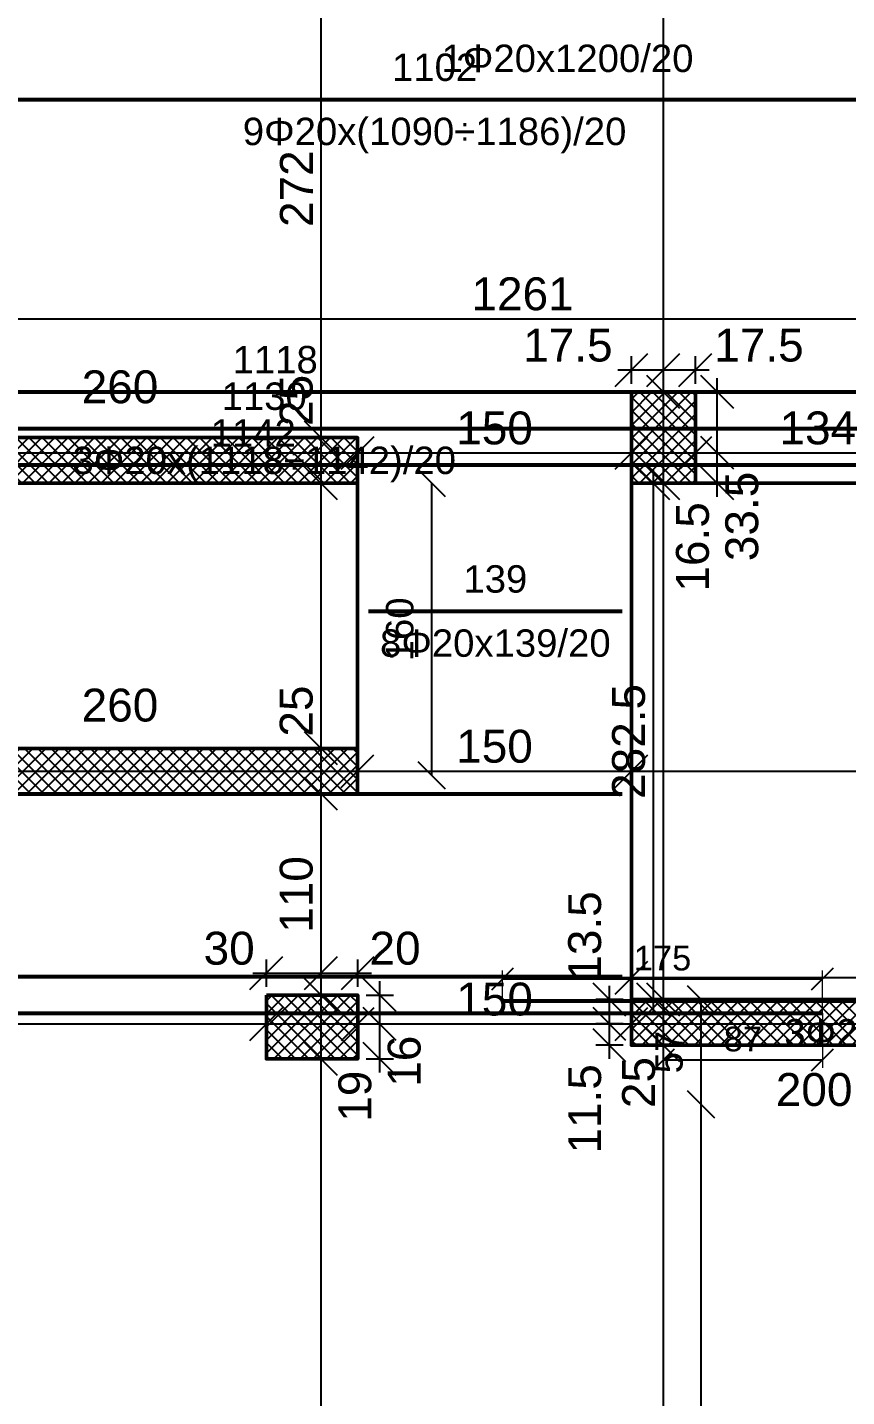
# Model space of a CAD drawing. Header units: millimetres. Extents: x -231 to 4719, y -2977 to 4533.
# Drawn here: x 667 to 1116, y -2227 to -1478 of the extents above; entities that cross this region are included whole.
import ezdxf
from ezdxf.enums import TextEntityAlignment as Align

# ---------------------------------------------------------------- set-up
doc = ezdxf.new("R2010")
doc.units = ezdxf.units.MM
for name, color, linetype, lineweight in [('COLUMN', 4, 'Continuous', 50), ('OPENING', 90, 'Continuous', 50), ('WALL', 1, 'Continuous', 50)]:
    doc.layers.add(name, color=color, linetype=linetype, lineweight=lineweight)
for name, color, linetype in [('FW_AXIS', 7, 'Continuous'), ('FW_COLUMN_HATCH', 8, 'Continuous'), ('FW_DIM', 7, 'Continuous'), ('FW_WALL_HATCH', 8, 'Continuous'), ('REB_TOP_MESH_X', 5, 'Continuous'), ('REB_TOP_MESH_X_AXDIM', 5, 'Continuous'), ('REB_TOP_MESH_X_LAP', 5, 'Continuous'), ('REB_TOP_MESH_X_RANGE', 5, 'Continuous'), ('REB_TOP_MESH_X_TEXT', 5, 'Continuous')]:
    doc.layers.add(name, color=color, linetype=linetype)
doc.styles.add('REBAR_TXT', font='arial.ttf')
doc.styles.get("Standard").update_dxf_attribs({"font": 'arial.ttf'})
doc.dimstyles.new('FW_DIM', dxfattribs={"dimtxt": 18, "dimasz": 9, "dimexe": 7.5, "dimexo": 4.5, "dimgap": 4.5, "dimtad": 1, "dimdec": 0, "dimtxsty": 'Standard', "dimtsz": 9, "dimcen": 2.5, "dimdle": 7.5, "dimclrd": 256, "dimclre": 256, "dimclrt": 7, "dimazin": 3, "dimtfac": 1, "dimtmove": 2, "dimatfit": 3})
doc.dimstyles.new('REBAR LAP', dxfattribs={"dimtxt": 13.5, "dimasz": 2.5, "dimexe": 4.5, "dimexo": 0, "dimgap": 4.5, "dimtad": 1, "dimdec": 0, "dimtxsty": 'Standard', "dimtsz": 6, "dimcen": 2.5, "dimclrd": 6, "dimclre": 6, "dimclrt": 7, "dimazin": 3, "dimtfac": 1, "dimtmove": 2, "dimatfit": 3, "dimlwd": 25, "dimlwe": 18})
doc.dimstyles.new('REBAR M-200', dxfattribs={"dimtxt": 15, "dimasz": 15, "dimexe": 25, "dimexo": 12.5, "dimgap": 10, "dimtad": 1, "dimdec": 0, "dimtxsty": 'Standard', "dimblk": 'NONE', "dimcen": 50, "dimse1": 1, "dimse2": 1, "dimclrd": 6, "dimclre": 6, "dimclrt": 7, "dimazin": 3, "dimtfac": 1, "dimtmove": 2, "dimatfit": 3, "dimldrblk": 'NONE', "dimlwd": 53})
doc.dimstyles.new('REBAR RANGE', dxfattribs={"dimtxt": 15, "dimasz": 2.5, "dimexe": 0, "dimexo": 0, "dimgap": 10, "dimtad": 1, "dimdec": 0, "dimtxsty": 'Standard', "dimtsz": 7.5, "dimcen": 2.5, "dimse1": 1, "dimse2": 1, "dimclrd": 6, "dimclre": 6, "dimclrt": 7, "dimazin": 3, "dimtfac": 1, "dimtmove": 2, "dimatfit": 3, "dimlwd": 25})

# ---------------------------------------------------------------- blocks, each defined once
blk = doc.blocks.new('*D555')
at = {"color": 6, "lineweight": 53}
blk.add_line((339, -1517.62), (1441.5, -1517.62), dxfattribs=at)
at = {"layer": 'Defpoints'}
for p in [(339, -1517.62), (339, -1517.62), (1441.5, -1517.62)]:
    blk.add_point(p, dxfattribs=at)
at = {"layer": 'REB_TOP_MESH_X', "color": 7, "insert": (890.25, -1500.12), "char_height": 15, "attachment_point": 5}
blk.add_mtext('1102', dxfattribs=at)
blk = doc.blocks.new('_NONE')
blk = doc.blocks.new('*D563')
at = {"color": 6, "lineweight": 53}
blk.add_line((5, -2017.62), (1102.5, -2017.62), dxfattribs=at)
at = {"layer": 'Defpoints'}
for p in [(5, -2017.62), (5, -2017.62), (1102.5, -2017.62)]:
    blk.add_point(p, dxfattribs=at)
at = {"layer": 'REB_TOP_MESH_X', "color": 7, "insert": (553.75, -2000.12), "char_height": 15, "attachment_point": 5}
blk.add_mtext('1098', dxfattribs=at)
blk = doc.blocks.new('*D564')
at = {"color": 6, "lineweight": 53}
blk.add_line((927.5, -2010.87), (1362, -2010.87), dxfattribs=at)
at = {"layer": 'Defpoints'}
for p in [(927.5, -2010.87), (927.5, -2010.87), (1362, -2010.87)]:
    blk.add_point(p, dxfattribs=at)
at = {"layer": 'REB_TOP_MESH_X', "color": 7, "insert": (1144.75, -1993.37), "char_height": 15, "attachment_point": 5}
blk.add_mtext('434', dxfattribs=at)
blk = doc.blocks.new('_OBLIQUE')
at = {"color": 0, "linetype": 'BYBLOCK'}
blk.add_line((-0.5, -0.5), (0.5, 0.5), dxfattribs=at)
blk = doc.blocks.new('*D565')
at = {"color": 6, "lineweight": 18}
for p, q in [((927.5, -2010.87), (927.5, -1994.37)), ((1102.5, -2017.62), (1102.5, -1994.37))]:
    blk.add_line(p, q, dxfattribs=at)
at = {"color": 6, "lineweight": 25}
blk.add_line((927.5, -1998.87), (1102.5, -1998.87), dxfattribs=at)
at = {"layer": 'Defpoints'}
for p in [(927.5, -1998.87), (927.5, -2010.87), (1102.5, -2017.62)]:
    blk.add_point(p, dxfattribs=at)
at = {"layer": 'REB_TOP_MESH_X_LAP', "color": 6, "xscale": 12, "yscale": 12}
for p in [(927.5, -1998.87), (1102.5, -1998.87)]:
    blk.add_blockref('_OBLIQUE', p, dxfattribs=at)
at = {"layer": 'REB_TOP_MESH_X_LAP', "color": 7, "insert": (1015, -1987.62), "char_height": 13.5, "attachment_point": 5}
blk.add_mtext('175', dxfattribs=at)
blk = doc.blocks.new('*D566')
at = {"color": 6, "lineweight": 18}
for p, q in [((1015.5, -2017.62), (1015.5, -2047.62)), ((1102.5, -2017.62), (1102.5, -2047.62))]:
    blk.add_line(p, q, dxfattribs=at)
at = {"color": 6, "lineweight": 25}
blk.add_line((1015.5, -2043.12), (1102.5, -2043.12), dxfattribs=at)
at = {"layer": 'Defpoints'}
for p in [(1015.5, -2017.62), (1102.5, -2017.62), (1015.5, -2043.12)]:
    blk.add_point(p, dxfattribs=at)
at = {"layer": 'REB_TOP_MESH_X_AXDIM', "color": 6, "xscale": 12, "yscale": 12}
for p in [(1015.5, -2043.12), (1102.5, -2043.12)]:
    blk.add_blockref('_OBLIQUE', p, dxfattribs=at)
at = {"layer": 'REB_TOP_MESH_X_AXDIM', "color": 7, "insert": (1059, -2031.87), "char_height": 13.5, "attachment_point": 5}
blk.add_mtext('87', dxfattribs=at)
blk = doc.blocks.new('*D572')
at = {"color": 6, "lineweight": 25}
blk.add_line((1036.12, -2567.62), (1036.12, -2067.62), dxfattribs=at)
at = {"layer": 'Defpoints'}
for p in [(1036.12, -2067.62), (1036.12, -2567.62), (1036.12, -2567.62)]:
    blk.add_point(p, dxfattribs=at)
at = {"layer": 'REB_TOP_MESH_X_RANGE', "color": 6, "xscale": 15, "yscale": 15, "rotation": 90}
for p in [(1036.12, -2067.62), (1036.12, -2567.62)]:
    blk.add_blockref('_OBLIQUE', p, dxfattribs=at)
at = {"layer": 'REB_TOP_MESH_X_RANGE', "color": 7, "insert": (1018.62, -2317.62), "char_height": 15, "attachment_point": 5, "rotation": 90}
blk.add_mtext('500', dxfattribs=at)
blk = doc.blocks.new('*D576')
at = {"color": 6, "lineweight": 53}
blk.add_line((5, -1897.62), (993, -1897.62), dxfattribs=at)
at = {"layer": 'Defpoints'}
for p in [(5, -1897.62), (5, -1897.62), (993, -1897.62)]:
    blk.add_point(p, dxfattribs=at)
at = {"layer": 'REB_TOP_MESH_X', "color": 7, "insert": (499, -1880.12), "char_height": 15, "attachment_point": 5}
blk.add_mtext('988', dxfattribs=at)
blk = doc.blocks.new('*D577')
at = {"color": 6, "lineweight": 53}
blk.add_line((5, -1997.62), (993, -1997.62), dxfattribs=at)
at = {"layer": 'Defpoints'}
for p in [(5, -1997.62), (5, -1997.62), (993, -1997.62)]:
    blk.add_point(p, dxfattribs=at)
at = {"layer": 'REB_TOP_MESH_X', "color": 7, "insert": (499, -1980.12), "char_height": 15, "attachment_point": 5}
blk.add_mtext('988', dxfattribs=at)
blk = doc.blocks.new('*D581')
at = {"color": 6, "lineweight": 25}
blk.add_line((888.75, -1887.62), (888.75, -1727.62), dxfattribs=at)
at = {"layer": 'Defpoints'}
for p in [(888.75, -1727.62), (888.75, -1887.62), (888.75, -1887.62)]:
    blk.add_point(p, dxfattribs=at)
at = {"layer": 'REB_TOP_MESH_X_RANGE', "color": 6, "xscale": 15, "yscale": 15, "rotation": 90}
for p in [(888.75, -1727.62), (888.75, -1887.62)]:
    blk.add_blockref('_OBLIQUE', p, dxfattribs=at)
at = {"layer": 'REB_TOP_MESH_X_RANGE', "color": 7, "insert": (871.25, -1807.62), "char_height": 15, "attachment_point": 5, "rotation": 90}
blk.add_mtext('160', dxfattribs=at)
blk = doc.blocks.new('*D582')
at = {"color": 6, "lineweight": 53}
blk.add_line((854, -1797.62), (993, -1797.62), dxfattribs=at)
at = {"layer": 'Defpoints'}
for p in [(854, -1797.62), (854, -1797.62), (993, -1797.62)]:
    blk.add_point(p, dxfattribs=at)
at = {"layer": 'REB_TOP_MESH_X', "color": 7, "insert": (923.5, -1780.12), "char_height": 15, "attachment_point": 5}
blk.add_mtext('139', dxfattribs=at)
blk = doc.blocks.new('*D589')
at = {"color": 6, "lineweight": 25}
blk.add_line((1036.12, -2067.62), (1036.12, -2010.2), dxfattribs=at)
at = {"layer": 'Defpoints'}
for p in [(1036.12, -2010.2), (1036.12, -2067.62), (1036.12, -2067.62)]:
    blk.add_point(p, dxfattribs=at)
at = {"layer": 'REB_TOP_MESH_X_RANGE', "color": 6, "xscale": 15, "yscale": 15, "rotation": 90}
for p in [(1036.12, -2010.2), (1036.12, -2067.62)]:
    blk.add_blockref('_OBLIQUE', p, dxfattribs=at)
at = {"layer": 'REB_TOP_MESH_X_RANGE', "color": 7, "insert": (1018.62, -2038.91), "char_height": 15, "attachment_point": 5, "rotation": 90}
blk.add_mtext('57', dxfattribs=at)
blk = doc.blocks.new('*D591')
at = {"color": 6, "lineweight": 53}
blk.add_line((232, -1697.62), (1362, -1697.62), dxfattribs=at)
at = {"layer": 'Defpoints'}
for p in [(232, -1697.62), (232, -1697.62), (1362, -1697.62)]:
    blk.add_point(p, dxfattribs=at)
at = {"layer": 'REB_TOP_MESH_X', "color": 7, "insert": (797, -1680.12), "char_height": 15, "attachment_point": 5}
blk.add_mtext('1130', dxfattribs=at)
blk = doc.blocks.new('*D592')
at = {"color": 6, "lineweight": 53}
blk.add_line((220, -1717.62), (1362, -1717.62), dxfattribs=at)
at = {"layer": 'Defpoints'}
for p in [(220, -1717.62), (220, -1717.62), (1362, -1717.62)]:
    blk.add_point(p, dxfattribs=at)
at = {"layer": 'REB_TOP_MESH_X', "color": 7, "insert": (791, -1700.12), "char_height": 15, "attachment_point": 5}
blk.add_mtext('1142', dxfattribs=at)
blk = doc.blocks.new('*D593')
at = {"color": 6, "lineweight": 53}
blk.add_line((244, -1677.62), (1362, -1677.62), dxfattribs=at)
at = {"layer": 'Defpoints'}
for p in [(244, -1677.62), (244, -1677.62), (1362, -1677.62)]:
    blk.add_point(p, dxfattribs=at)
at = {"layer": 'REB_TOP_MESH_X', "color": 7, "insert": (803, -1660.12), "char_height": 15, "attachment_point": 5}
blk.add_mtext('1118', dxfattribs=at)
blk = doc.blocks.new('*D613')
for p, q in [((985.99, -2042.71), (985.99, -2016.04)), ((993.49, -2023.54), (978.49, -2023.54)), ((993.49, -2035.21), (978.49, -2035.21))]:
    blk.add_line(p, q)
at = {"layer": 'Defpoints'}
for p in [(997.99, -2023.54), (985.99, -2035.21), (997.99, -2035.21)]:
    blk.add_point(p, dxfattribs=at)
at = {"layer": 'FW_DIM', "xscale": 18, "yscale": 18, "rotation": 90}
for p in [(985.99, -2023.54), (985.99, -2035.21)]:
    blk.add_blockref('_OBLIQUE', p, dxfattribs=at)
at = {"layer": 'FW_DIM', "color": 7, "insert": (972.49, -2070.01), "char_height": 18, "attachment_point": 5, "rotation": 90}
blk.add_mtext('11.5', dxfattribs=at)
blk = doc.blocks.new('*D614')
for p, q in [((985.99, -2031.04), (985.99, -2002.7)), ((993.49, -2010.2), (978.49, -2010.2)), ((993.49, -2023.54), (978.49, -2023.54))]:
    blk.add_line(p, q)
at = {"layer": 'Defpoints'}
for p in [(997.99, -2010.2), (985.99, -2023.54), (997.99, -2023.54)]:
    blk.add_point(p, dxfattribs=at)
at = {"layer": 'FW_DIM', "xscale": 18, "yscale": 18, "rotation": 90}
for p in [(985.99, -2010.2), (985.99, -2023.54)]:
    blk.add_blockref('_OBLIQUE', p, dxfattribs=at)
at = {"layer": 'FW_DIM', "color": 7, "insert": (972.49, -1975.4), "char_height": 18, "attachment_point": 5, "rotation": 90}
blk.add_mtext('13.5', dxfattribs=at)
blk = doc.blocks.new('*D623')
for p, q in [((998.01, -1673.17), (998.01, -1658.17)), ((1015.5, -1673.17), (1015.5, -1658.17)), ((990.51, -1665.67), (1023, -1665.67))]:
    blk.add_line(p, q)
at = {"layer": 'Defpoints'}
for p in [(998.01, -1665.67), (998.01, -1677.67), (1015.5, -1677.67)]:
    blk.add_point(p, dxfattribs=at)
at = {"layer": 'FW_DIM', "xscale": 18, "yscale": 18}
for p in [(998.01, -1665.67), (1015.5, -1665.67)]:
    blk.add_blockref('_OBLIQUE', p, dxfattribs=at)
at = {"layer": 'FW_DIM', "color": 7, "insert": (963.21, -1652.17), "char_height": 18, "attachment_point": 5}
blk.add_mtext('17.5', dxfattribs=at)
blk = doc.blocks.new('*D624')
for p, q in [((1015.5, -1673.17), (1015.5, -1658.17)), ((1032.99, -1673.17), (1032.99, -1658.17)), ((1008, -1665.67), (1040.49, -1665.67))]:
    blk.add_line(p, q)
at = {"layer": 'Defpoints'}
for p in [(1015.5, -1665.67), (1015.5, -1677.67), (1032.99, -1677.67)]:
    blk.add_point(p, dxfattribs=at)
at = {"layer": 'FW_DIM', "xscale": 18, "yscale": 18}
for p in [(1015.5, -1665.67), (1032.99, -1665.67)]:
    blk.add_blockref('_OBLIQUE', p, dxfattribs=at)
at = {"layer": 'FW_DIM', "color": 7, "insert": (1067.79, -1652.17), "char_height": 18, "attachment_point": 5}
blk.add_mtext('17.5', dxfattribs=at)
blk = doc.blocks.new('*D625')
for p, q in [((1044.99, -1735.17), (1044.99, -1703.51)), ((1037.49, -1711.01), (1052.49, -1711.01)), ((1037.49, -1727.67), (1052.49, -1727.67))]:
    blk.add_line(p, q)
at = {"layer": 'Defpoints'}
for p in [(1032.99, -1711.01), (1032.99, -1727.67), (1044.99, -1727.67)]:
    blk.add_point(p, dxfattribs=at)
at = {"layer": 'FW_DIM', "xscale": 18, "yscale": 18, "rotation": 90}
for p in [(1044.99, -1711.01), (1044.99, -1727.67)]:
    blk.add_blockref('_OBLIQUE', p, dxfattribs=at)
at = {"layer": 'FW_DIM', "color": 7, "insert": (1031.49, -1762.47), "char_height": 18, "attachment_point": 5, "rotation": 90}
blk.add_mtext('16.5', dxfattribs=at)
blk = doc.blocks.new('*D626')
for p, q in [((1044.99, -1718.51), (1044.99, -1670.17)), ((1037.49, -1677.67), (1052.49, -1677.67)), ((1037.49, -1711.01), (1052.49, -1711.01))]:
    blk.add_line(p, q)
at = {"layer": 'Defpoints'}
for p in [(1032.99, -1677.67), (1032.99, -1711.01), (1044.99, -1711.01)]:
    blk.add_point(p, dxfattribs=at)
at = {"layer": 'FW_DIM', "xscale": 18, "yscale": 18, "rotation": 90}
for p in [(1044.99, -1677.67), (1044.99, -1711.01)]:
    blk.add_blockref('_OBLIQUE', p, dxfattribs=at)
at = {"layer": 'FW_DIM', "color": 7, "insert": (1058.49, -1745.81), "char_height": 18, "attachment_point": 5, "rotation": 90}
blk.add_mtext('33.5', dxfattribs=at)
blk = doc.blocks.new('*D627')
for p, q in [((798.2, -2003.21), (798.2, -1988.21)), ((828.11, -2003.21), (828.11, -1988.21)), ((790.7, -1995.71), (835.61, -1995.71))]:
    blk.add_line(p, q)
at = {"layer": 'Defpoints'}
for p in [(798.2, -1995.71), (798.2, -2007.71), (828.11, -2007.71)]:
    blk.add_point(p, dxfattribs=at)
at = {"layer": 'FW_DIM', "xscale": 18, "yscale": 18}
for p in [(798.2, -1995.71), (828.11, -1995.71)]:
    blk.add_blockref('_OBLIQUE', p, dxfattribs=at)
at = {"layer": 'FW_DIM', "color": 7, "insert": (777.8, -1982.21), "char_height": 18, "attachment_point": 5}
blk.add_mtext('30', dxfattribs=at)
blk = doc.blocks.new('*D628')
for p, q in [((828.11, -2003.21), (828.11, -1988.21)), ((848.21, -2003.21), (848.21, -1988.21)), ((820.61, -1995.71), (855.71, -1995.71))]:
    blk.add_line(p, q)
at = {"layer": 'Defpoints'}
for p in [(828.11, -1995.71), (828.11, -2007.71), (848.21, -2007.71)]:
    blk.add_point(p, dxfattribs=at)
at = {"layer": 'FW_DIM', "xscale": 18, "yscale": 18}
for p in [(828.11, -1995.71), (848.21, -1995.71)]:
    blk.add_blockref('_OBLIQUE', p, dxfattribs=at)
at = {"layer": 'FW_DIM', "color": 7, "insert": (868.61, -1982.21), "char_height": 18, "attachment_point": 5}
blk.add_mtext('20', dxfattribs=at)
blk = doc.blocks.new('*D629')
for p, q in [((860.21, -2050.19), (860.21, -2016.04)), ((852.71, -2023.54), (867.71, -2023.54)), ((852.71, -2042.69), (867.71, -2042.69))]:
    blk.add_line(p, q)
at = {"layer": 'Defpoints'}
for p in [(848.21, -2023.54), (848.21, -2042.69), (860.21, -2042.69)]:
    blk.add_point(p, dxfattribs=at)
at = {"layer": 'FW_DIM', "xscale": 18, "yscale": 18, "rotation": 90}
for p in [(860.21, -2023.54), (860.21, -2042.69)]:
    blk.add_blockref('_OBLIQUE', p, dxfattribs=at)
at = {"layer": 'FW_DIM', "color": 7, "insert": (846.71, -2063.09), "char_height": 18, "attachment_point": 5, "rotation": 90}
blk.add_mtext('19', dxfattribs=at)
blk = doc.blocks.new('*D630')
for p, q in [((860.21, -2031.04), (860.21, -2000.21)), ((852.71, -2007.71), (867.71, -2007.71)), ((852.71, -2023.54), (867.71, -2023.54))]:
    blk.add_line(p, q)
at = {"layer": 'Defpoints'}
for p in [(848.21, -2007.71), (848.21, -2023.54), (860.21, -2023.54)]:
    blk.add_point(p, dxfattribs=at)
at = {"layer": 'FW_DIM', "xscale": 18, "yscale": 18, "rotation": 90}
for p in [(860.21, -2007.71), (860.21, -2023.54)]:
    blk.add_blockref('_OBLIQUE', p, dxfattribs=at)
at = {"layer": 'FW_DIM', "color": 7, "insert": (873.71, -2043.94), "char_height": 18, "attachment_point": 5, "rotation": 90}
blk.add_mtext('16', dxfattribs=at)
blk = doc.blocks.new('*D631')
for p, q in [((998.01, -2005.7), (998.01, -1990.7)), ((1342, -2005.7), (1342, -1990.7)), ((990.51, -1998.2), (1349.5, -1998.2))]:
    blk.add_line(p, q)
at = {"layer": 'Defpoints'}
for p in [(998.01, -1998.2), (998.01, -2010.2), (1342, -2010.2)]:
    blk.add_point(p, dxfattribs=at)
at = {"layer": 'FW_DIM', "xscale": 18, "yscale": 18}
for p in [(998.01, -1998.2), (1342, -1998.2)]:
    blk.add_blockref('_OBLIQUE', p, dxfattribs=at)
at = {"layer": 'FW_DIM', "color": 7, "insert": (1170.01, -1984.7), "char_height": 18, "attachment_point": 5}
blk.add_mtext('344', dxfattribs=at)
blk = doc.blocks.new('*D632')
for p, q in [((1010.01, -2017.7), (1010.01, -1720.17)), ((1002.51, -1727.67), (1017.51, -1727.67)), ((1002.51, -2010.2), (1017.51, -2010.2))]:
    blk.add_line(p, q)
at = {"layer": 'Defpoints'}
for p in [(998.01, -1727.67), (998.01, -2010.2), (1010.01, -2010.2)]:
    blk.add_point(p, dxfattribs=at)
at = {"layer": 'FW_DIM', "xscale": 18, "yscale": 18, "rotation": 90}
for p in [(1010.01, -1727.67), (1010.01, -2010.2)]:
    blk.add_blockref('_OBLIQUE', p, dxfattribs=at)
at = {"layer": 'FW_DIM', "color": 7, "insert": (996.51, -1868.93), "char_height": 18, "attachment_point": 5, "rotation": 90}
blk.add_mtext('282.5', dxfattribs=at)
blk = doc.blocks.new('*D640')
for p, q in [((347, -2019.04), (347, -2016.04)), ((798.2, -2019.04), (798.2, -2016.04)), ((339.5, -2023.54), (805.7, -2023.54))]:
    blk.add_line(p, q)
at = {"layer": 'Defpoints'}
for p in [(347, -2023.54), (347, -2023.54), (798.2, -2023.54)]:
    blk.add_point(p, dxfattribs=at)
at = {"layer": 'FW_DIM', "xscale": 18, "yscale": 18}
for p in [(347, -2023.54), (798.2, -2023.54)]:
    blk.add_blockref('_OBLIQUE', p, dxfattribs=at)
at = {"layer": 'FW_DIM', "color": 7, "insert": (572.6, -2010.04), "char_height": 18, "attachment_point": 5}
blk.add_mtext('451', dxfattribs=at)
blk = doc.blocks.new('*D641')
for p, q in [((798.2, -2019.04), (798.2, -2016.04)), ((848.21, -2019.04), (848.21, -2016.04)), ((790.7, -2023.54), (855.71, -2023.54))]:
    blk.add_line(p, q)
at = {"layer": 'Defpoints'}
for p in [(798.2, -2023.54), (798.2, -2023.54), (848.21, -2023.54)]:
    blk.add_point(p, dxfattribs=at)
at = {"layer": 'FW_DIM', "xscale": 18, "yscale": 18}
for p in [(798.2, -2023.54), (848.21, -2023.54)]:
    blk.add_blockref('_OBLIQUE', p, dxfattribs=at)
blk = doc.blocks.new('*D642')
for p, q in [((848.21, -2019.04), (848.21, -2016.04)), ((997.99, -2019.04), (997.99, -2016.04)), ((840.71, -2023.54), (1005.49, -2023.54))]:
    blk.add_line(p, q)
at = {"layer": 'Defpoints'}
for p in [(848.21, -2023.54), (848.21, -2023.54), (997.99, -2023.54)]:
    blk.add_point(p, dxfattribs=at)
at = {"layer": 'FW_DIM', "xscale": 18, "yscale": 18}
for p in [(848.21, -2023.54), (997.99, -2023.54)]:
    blk.add_blockref('_OBLIQUE', p, dxfattribs=at)
at = {"layer": 'FW_DIM', "color": 7, "insert": (923.1, -2010.04), "char_height": 18, "attachment_point": 5}
blk.add_mtext('150', dxfattribs=at)
blk = doc.blocks.new('*D643')
for p, q in [((997.99, -2019.04), (997.99, -2016.04)), ((1197.99, -2019.04), (1197.99, -2016.04)), ((990.49, -2023.54), (1205.49, -2023.54))]:
    blk.add_line(p, q)
at = {"layer": 'Defpoints'}
for p in [(997.99, -2023.54), (997.99, -2023.54), (1197.99, -2023.54)]:
    blk.add_point(p, dxfattribs=at)
at = {"layer": 'FW_DIM', "xscale": 18, "yscale": 18}
for p in [(997.99, -2023.54), (1197.99, -2023.54)]:
    blk.add_blockref('_OBLIQUE', p, dxfattribs=at)
at = {"layer": 'FW_DIM', "color": 7, "insert": (1097.99, -2059.54), "char_height": 18, "attachment_point": 5}
blk.add_mtext('200', dxfattribs=at)
blk = doc.blocks.new('*D647')
for p, q in [((588.01, -1880.68), (588.01, -1877.68)), ((848.07, -1880.68), (848.07, -1877.68)), ((580.51, -1885.18), (855.57, -1885.18))]:
    blk.add_line(p, q)
at = {"layer": 'Defpoints'}
for p in [(588.01, -1885.18), (588.01, -1885.18), (848.07, -1885.18)]:
    blk.add_point(p, dxfattribs=at)
at = {"layer": 'FW_DIM', "xscale": 18, "yscale": 18}
for p in [(588.01, -1885.18), (848.07, -1885.18)]:
    blk.add_blockref('_OBLIQUE', p, dxfattribs=at)
at = {"layer": 'FW_DIM', "color": 7, "insert": (718.04, -1849.18), "char_height": 18, "attachment_point": 5}
blk.add_mtext('260', dxfattribs=at)
blk = doc.blocks.new('*D648')
for p, q in [((848.07, -1880.68), (848.07, -1877.68)), ((998.01, -1880.68), (998.01, -1877.68)), ((840.57, -1885.18), (1005.51, -1885.18))]:
    blk.add_line(p, q)
at = {"layer": 'Defpoints'}
for p in [(848.07, -1885.18), (848.07, -1885.18), (998.01, -1885.18)]:
    blk.add_point(p, dxfattribs=at)
at = {"layer": 'FW_DIM', "xscale": 18, "yscale": 18}
for p in [(848.07, -1885.18), (998.01, -1885.18)]:
    blk.add_blockref('_OBLIQUE', p, dxfattribs=at)
at = {"layer": 'FW_DIM', "color": 7, "insert": (923.04, -1871.68), "char_height": 18, "attachment_point": 5}
blk.add_mtext('150', dxfattribs=at)
blk = doc.blocks.new('*D651')
for p, q in [((588.01, -1706.51), (588.01, -1703.51)), ((848.1, -1706.51), (848.1, -1703.51)), ((580.51, -1711.01), (855.6, -1711.01))]:
    blk.add_line(p, q)
at = {"layer": 'Defpoints'}
for p in [(588.01, -1711.01), (588.01, -1711.01), (848.1, -1711.01)]:
    blk.add_point(p, dxfattribs=at)
at = {"layer": 'FW_DIM', "xscale": 18, "yscale": 18}
for p in [(588.01, -1711.01), (848.1, -1711.01)]:
    blk.add_blockref('_OBLIQUE', p, dxfattribs=at)
at = {"layer": 'FW_DIM', "color": 7, "insert": (718.06, -1675.01), "char_height": 18, "attachment_point": 5}
blk.add_mtext('260', dxfattribs=at)
blk = doc.blocks.new('*D652')
for p, q in [((848.1, -1706.51), (848.1, -1703.51)), ((998.01, -1706.51), (998.01, -1703.51)), ((840.6, -1711.01), (1005.51, -1711.01))]:
    blk.add_line(p, q)
at = {"layer": 'Defpoints'}
for p in [(848.1, -1711.01), (848.1, -1711.01), (998.01, -1711.01)]:
    blk.add_point(p, dxfattribs=at)
at = {"layer": 'FW_DIM', "xscale": 18, "yscale": 18}
for p in [(848.1, -1711.01), (998.01, -1711.01)]:
    blk.add_blockref('_OBLIQUE', p, dxfattribs=at)
at = {"layer": 'FW_DIM', "color": 7, "insert": (923.06, -1697.51), "char_height": 18, "attachment_point": 5}
blk.add_mtext('150', dxfattribs=at)
blk = doc.blocks.new('*D653')
for p, q in [((998.01, -1706.51), (998.01, -1703.51)), ((1032.99, -1706.51), (1032.99, -1703.51)), ((990.51, -1711.01), (1040.49, -1711.01))]:
    blk.add_line(p, q)
at = {"layer": 'Defpoints'}
for p in [(998.01, -1711.01), (998.01, -1711.01), (1032.99, -1711.01)]:
    blk.add_point(p, dxfattribs=at)
at = {"layer": 'FW_DIM', "xscale": 18, "yscale": 18}
for p in [(998.01, -1711.01), (1032.99, -1711.01)]:
    blk.add_blockref('_OBLIQUE', p, dxfattribs=at)
blk = doc.blocks.new('*D654')
for p, q in [((1032.99, -1706.51), (1032.99, -1703.51)), ((1167, -1706.51), (1167, -1703.51)), ((1025.49, -1711.01), (1174.5, -1711.01))]:
    blk.add_line(p, q)
at = {"layer": 'Defpoints'}
for p in [(1032.99, -1711.01), (1032.99, -1711.01), (1167, -1711.01)]:
    blk.add_point(p, dxfattribs=at)
at = {"layer": 'FW_DIM', "xscale": 18, "yscale": 18}
for p in [(1032.99, -1711.01), (1167, -1711.01)]:
    blk.add_blockref('_OBLIQUE', p, dxfattribs=at)
at = {"layer": 'FW_DIM', "color": 7, "insert": (1100, -1697.51), "char_height": 18, "attachment_point": 5}
blk.add_mtext('134', dxfattribs=at)
blk = doc.blocks.new('*D657')
for p, q in [((307.81, -1633.11), (307.81, -1630.11)), ((1568.99, -1633.11), (1568.99, -1630.11)), ((300.31, -1637.61), (1576.49, -1637.61))]:
    blk.add_line(p, q)
at = {"layer": 'Defpoints'}
for p in [(307.81, -1637.61), (307.81, -1637.61), (1568.99, -1637.61)]:
    blk.add_point(p, dxfattribs=at)
at = {"layer": 'FW_DIM', "xscale": 18, "yscale": 18}
for p in [(307.81, -1637.61), (1568.99, -1637.61)]:
    blk.add_blockref('_OBLIQUE', p, dxfattribs=at)
at = {"layer": 'FW_DIM', "color": 7, "insert": (938.4, -1624.11), "char_height": 18, "attachment_point": 5}
blk.add_mtext('1261', dxfattribs=at)
blk = doc.blocks.new('*D683')
for p, q in [((828.11, -2634.68), (828.11, -2035.19)), ((823.61, -2042.69), (820.61, -2042.69)), ((823.61, -2627.18), (820.61, -2627.18))]:
    blk.add_line(p, q)
at = {"layer": 'Defpoints'}
for p in [(828.11, -2042.69), (828.11, -2627.18), (828.11, -2627.18)]:
    blk.add_point(p, dxfattribs=at)
at = {"layer": 'FW_DIM', "xscale": 18, "yscale": 18, "rotation": 90}
for p in [(828.11, -2042.69), (828.11, -2627.18)]:
    blk.add_blockref('_OBLIQUE', p, dxfattribs=at)
at = {"layer": 'FW_DIM', "color": 7, "insert": (814.61, -2334.93), "char_height": 18, "attachment_point": 5, "rotation": 90}
blk.add_mtext('584', dxfattribs=at)
blk = doc.blocks.new('*D684')
for p, q in [((828.11, -2050.19), (828.11, -2000.21)), ((823.61, -2007.71), (820.61, -2007.71)), ((823.61, -2042.69), (820.61, -2042.69))]:
    blk.add_line(p, q)
at = {"layer": 'Defpoints'}
for p in [(828.11, -2007.71), (828.11, -2042.69), (828.11, -2042.69)]:
    blk.add_point(p, dxfattribs=at)
at = {"layer": 'FW_DIM', "xscale": 18, "yscale": 18, "rotation": 90}
for p in [(828.11, -2007.71), (828.11, -2042.69)]:
    blk.add_blockref('_OBLIQUE', p, dxfattribs=at)
blk = doc.blocks.new('*D685')
for p, q in [((828.11, -2015.21), (828.11, -1890.14)), ((823.61, -1897.64), (820.61, -1897.64)), ((823.61, -2007.71), (820.61, -2007.71))]:
    blk.add_line(p, q)
at = {"layer": 'Defpoints'}
for p in [(828.11, -1897.64), (828.11, -2007.71), (828.11, -2007.71)]:
    blk.add_point(p, dxfattribs=at)
at = {"layer": 'FW_DIM', "xscale": 18, "yscale": 18, "rotation": 90}
for p in [(828.11, -1897.64), (828.11, -2007.71)]:
    blk.add_blockref('_OBLIQUE', p, dxfattribs=at)
at = {"layer": 'FW_DIM', "color": 7, "insert": (814.61, -1952.68), "char_height": 18, "attachment_point": 5, "rotation": 90}
blk.add_mtext('110', dxfattribs=at)
blk = doc.blocks.new('*D686')
for p, q in [((828.11, -1905.14), (828.11, -1865.22)), ((823.61, -1872.72), (820.61, -1872.72)), ((823.61, -1897.64), (820.61, -1897.64))]:
    blk.add_line(p, q)
at = {"layer": 'Defpoints'}
for p in [(828.11, -1872.72), (828.11, -1897.64), (828.11, -1897.64)]:
    blk.add_point(p, dxfattribs=at)
at = {"layer": 'FW_DIM', "xscale": 18, "yscale": 18, "rotation": 90}
for p in [(828.11, -1872.72), (828.11, -1897.64)]:
    blk.add_blockref('_OBLIQUE', p, dxfattribs=at)
at = {"layer": 'FW_DIM', "color": 7, "insert": (814.61, -1852.32), "char_height": 18, "attachment_point": 5, "rotation": 90}
blk.add_mtext('25', dxfattribs=at)
blk = doc.blocks.new('*D687')
for p, q in [((828.11, -1735.17), (828.11, -1695.2)), ((823.61, -1702.7), (820.61, -1702.7)), ((823.61, -1727.67), (820.61, -1727.67))]:
    blk.add_line(p, q)
at = {"layer": 'Defpoints'}
for p in [(828.11, -1702.7), (828.11, -1727.67), (828.11, -1727.67)]:
    blk.add_point(p, dxfattribs=at)
at = {"layer": 'FW_DIM', "xscale": 18, "yscale": 18, "rotation": 90}
for p in [(828.11, -1702.7), (828.11, -1727.67)]:
    blk.add_blockref('_OBLIQUE', p, dxfattribs=at)
at = {"layer": 'FW_DIM', "color": 7, "insert": (814.61, -1682.3), "char_height": 18, "attachment_point": 5, "rotation": 90}
blk.add_mtext('25', dxfattribs=at)
blk = doc.blocks.new('*D688')
for p, q in [((828.11, -1710.2), (828.11, -1422.7)), ((823.61, -1430.2), (820.61, -1430.2)), ((823.61, -1702.7), (820.61, -1702.7))]:
    blk.add_line(p, q)
at = {"layer": 'Defpoints'}
for p in [(828.11, -1430.2), (828.11, -1702.7), (828.11, -1702.7)]:
    blk.add_point(p, dxfattribs=at)
at = {"layer": 'FW_DIM', "xscale": 18, "yscale": 18, "rotation": 90}
for p in [(828.11, -1430.2), (828.11, -1702.7)]:
    blk.add_blockref('_OBLIQUE', p, dxfattribs=at)
at = {"layer": 'FW_DIM', "color": 7, "insert": (814.61, -1566.45), "char_height": 18, "attachment_point": 5, "rotation": 90}
blk.add_mtext('272', dxfattribs=at)
blk = doc.blocks.new('*D692')
for p, q in [((1015.5, -2663.67), (1015.5, -2027.71)), ((1011, -2035.21), (1008, -2035.21)), ((1011, -2656.17), (1008, -2656.17))]:
    blk.add_line(p, q)
at = {"layer": 'Defpoints'}
for p in [(1015.5, -2035.21), (1015.5, -2656.17), (1015.5, -2656.17)]:
    blk.add_point(p, dxfattribs=at)
at = {"layer": 'FW_DIM', "xscale": 18, "yscale": 18, "rotation": 90}
for p in [(1015.5, -2035.21), (1015.5, -2656.17)]:
    blk.add_blockref('_OBLIQUE', p, dxfattribs=at)
at = {"layer": 'FW_DIM', "color": 7, "insert": (1002, -2345.69), "char_height": 18, "attachment_point": 5, "rotation": 90}
blk.add_mtext('621', dxfattribs=at)
blk = doc.blocks.new('*D693')
for p, q in [((1015.5, -2042.71), (1015.5, -2002.7)), ((1011, -2010.2), (1008, -2010.2)), ((1011, -2035.21), (1008, -2035.21))]:
    blk.add_line(p, q)
at = {"layer": 'Defpoints'}
for p in [(1015.5, -2010.2), (1015.5, -2035.21), (1015.5, -2035.21)]:
    blk.add_point(p, dxfattribs=at)
at = {"layer": 'FW_DIM', "xscale": 18, "yscale": 18, "rotation": 90}
for p in [(1015.5, -2010.2), (1015.5, -2035.21)]:
    blk.add_blockref('_OBLIQUE', p, dxfattribs=at)
at = {"layer": 'FW_DIM', "color": 7, "insert": (1002, -2055.61), "char_height": 18, "attachment_point": 5, "rotation": 90}
blk.add_mtext('25', dxfattribs=at)
blk = doc.blocks.new('*D694')
for p, q in [((1015.5, -1735.17), (1015.5, -1670.17)), ((1011, -1677.67), (1008, -1677.67)), ((1011, -1727.67), (1008, -1727.67))]:
    blk.add_line(p, q)
at = {"layer": 'Defpoints'}
for p in [(1015.5, -1677.67), (1015.5, -1727.67), (1015.5, -1727.67)]:
    blk.add_point(p, dxfattribs=at)
at = {"layer": 'FW_DIM', "xscale": 18, "yscale": 18, "rotation": 90}
for p in [(1015.5, -1677.67), (1015.5, -1727.67)]:
    blk.add_blockref('_OBLIQUE', p, dxfattribs=at)
blk = doc.blocks.new('*D695')
for p, q in [((1015.5, -1685.17), (1015.5, -1090.26)), ((1011, -1097.76), (1008, -1097.76)), ((1011, -1677.67), (1008, -1677.67))]:
    blk.add_line(p, q)
at = {"layer": 'Defpoints'}
for p in [(1015.5, -1097.76), (1015.5, -1677.67), (1015.5, -1677.67)]:
    blk.add_point(p, dxfattribs=at)
at = {"layer": 'FW_DIM', "xscale": 18, "yscale": 18, "rotation": 90}
for p in [(1015.5, -1097.76), (1015.5, -1677.67)]:
    blk.add_blockref('_OBLIQUE', p, dxfattribs=at)
at = {"layer": 'FW_DIM', "color": 7, "insert": (1002, -1387.71), "char_height": 18, "attachment_point": 5, "rotation": 90}
blk.add_mtext('580', dxfattribs=at)

msp = doc.modelspace()

# ---------------------------------------------------------------- hatches: boundary and pattern name
at = {"layer": 'FW_COLUMN_HATCH'}
h = msp.add_hatch(dxfattribs=at)
h.set_pattern_fill('ANSI37', scale=1.6)
h.paths.add_polyline_path([(1032.99, -1727.67), (998.01, -1727.67), (998.01, -1677.67), (1032.99, -1677.67), (1032.99, -1727.67)])
h = msp.add_hatch(dxfattribs=at)
h.set_pattern_fill('ANSI37', scale=1.6)
h.paths.add_polyline_path([(798.2, -2007.71), (848.21, -2007.71), (848.21, -2042.69), (798.2, -2042.69), (798.2, -2007.71)])
at = {"layer": 'FW_WALL_HATCH'}
h = msp.add_hatch(dxfattribs=at)
h.set_pattern_fill('ANSI37', scale=1.6)
h.paths.add_polyline_path([(848.1, -1727.67), (613.04, -1727.67), (613.04, -1872.72), (848.07, -1872.69), (848.07, -1872.72), (848.07, -1897.64), (847.99, -1897.64), (588.01, -1897.67), (588.01, -1702.7), (848.1, -1702.7), (848.1, -1727.67)])
h = msp.add_hatch(dxfattribs=at)
h.set_pattern_fill('ANSI37', scale=1.6)
h.paths.add_polyline_path([(997.99, -2035.21), (997.99, -2010.2), (1197.99, -2010.2), (1197.99, -2035.21), (997.99, -2035.21)])

# ---------------------------------------------------------------- linework, layer by layer
at = {"layer": 'COLUMN'}
for points in [[(1032.99, -1727.67), (998.01, -1727.67), (998.01, -1677.67), (1032.99, -1677.67)], [(798.2, -2007.71), (848.21, -2007.71), (848.21, -2042.69), (798.2, -2042.69)]]:
    msp.add_lwpolyline(points, close=True, dxfattribs=at)
at = {"layer": 'FW_AXIS', "color": 8}
for p, q in [((828.11, -2662.71), (828.11, -1072.72)), ((1015.5, -2662.71), (1015.5, -1072.72)), ((0, -1637.61), (1569.04, -1637.61)), ((0, -1711.01), (1569.04, -1711.01)), ((0, -1885.18), (1569.04, -1885.18)), ((0, -2023.54), (1569.04, -2023.54))]:
    msp.add_line(p, q, dxfattribs=at)
at = {"layer": 'OPENING'}
for points in [[(848.1, -1727.67), (613.04, -1727.67), (613.04, -1872.72), (848.1, -1872.72)], [(998.01, -1727.67), (1342, -1727.67), (1342, -2010.2), (998.01, -2010.2)]]:
    msp.add_lwpolyline(points, close=True, dxfattribs=at)
at = {"layer": 'WALL'}
msp.add_lwpolyline([(847.99, -1897.64), (588.01, -1897.67), (588.01, -1702.7), (848.1, -1702.7), (848.1, -1727.67), (613.04, -1727.67), (613.04, -1872.72), (848.07, -1872.69), (848.07, -1872.72), (848.07, -1897.64)], dxfattribs=at)
msp.add_lwpolyline([(997.99, -2010.2), (1197.99, -2010.2), (1197.99, -2035.21), (997.99, -2035.21)], close=True, dxfattribs=at)

# ---------------------------------------------------------------- texts
at = {"layer": 'REB_TOP_MESH_X_TEXT', "color": 7, "style": 'REBAR_TXT'}
for s, p in [('1Φ20x1200/20', (963, -1487.62)), ('9Φ20x(1090÷1186)/20', (890.25, -1527.62)), ('3Φ20x(1118÷1142)/20', (797, -1707.62)), ('8Φ20x139/20', (923.5, -1807.62)), ('3Φ20x434/20', (1144.75, -2020.87))]:
    msp.add_text(s, height=15, dxfattribs=at).set_placement(p, align=Align.TOP_CENTER)

# ---------------------------------------------------------------- dimensions: what is measured, and where the dimension line sits
at = {"layer": 'FW_DIM'}
for base, p1, p2, text, picture, middle in [((1015.5, -1677.67), (1015.5, -1677.67), (1015.5, -1097.76), '580', '*D695', (1002, -1387.71)), ((828.11, -1702.7), (828.11, -1702.7), (828.11, -1430.2), '272', '*D688', (814.61, -1566.45)), ((828.11, -1727.67), (828.11, -1727.67), (828.11, -1702.7), '25', '*D687', (814.61, -1682.3)), ((1015.5, -1727.67), (1015.5, -1727.67), (1015.5, -1677.67), ' ', '*D694', (1015.5, -1702.67)), ((1044.99, -1711.01), (1032.99, -1711.01), (1032.99, -1677.67), '33.5', '*D626', (1058.49, -1745.81)), ((1044.99, -1727.67), (1032.99, -1727.67), (1032.99, -1711.01), '16.5', '*D625', (1031.49, -1762.47)), ((1010.01, -2010.2), (998.01, -2010.2), (998.01, -1727.67), '282.5', '*D632', (996.51, -1868.93)), ((828.11, -1897.64), (828.11, -1897.64), (828.11, -1872.72), '25', '*D686', (814.61, -1852.32)), ((828.11, -2007.71), (828.11, -2007.71), (828.11, -1897.64), '110', '*D685', (814.61, -1952.68)), ((985.99, -2023.54), (997.99, -2023.54), (997.99, -2010.2), '13.5', '*D614', (972.49, -1975.4)), ((828.11, -2042.69), (828.11, -2042.69), (828.11, -2007.71), ' ', '*D684', (828.11, -2025.2)), ((860.21, -2023.54), (848.21, -2023.54), (848.21, -2007.71), '16', '*D630', (873.71, -2043.94)), ((1015.5, -2035.21), (1015.5, -2035.21), (1015.5, -2010.2), '25', '*D693', (1002, -2055.61)), ((860.21, -2042.69), (848.21, -2042.69), (848.21, -2023.54), '19', '*D629', (846.71, -2063.09)), ((985.99, -2035.21), (997.99, -2035.21), (997.99, -2023.54), '11.5', '*D613', (972.49, -2070.01)), ((1015.5, -2656.17), (1015.5, -2656.17), (1015.5, -2035.21), '621', '*D692', (1002, -2345.69)), ((828.11, -2627.18), (828.11, -2627.18), (828.11, -2042.69), '584', '*D683', (814.61, -2334.93))]:
    dim = msp.add_linear_dim(base=base, p1=p1, p2=p2, angle=90, text=text, dimstyle='FW_DIM', override={"dimtmove": 2}, dxfattribs=at)
    dim.commit()
    dim.dimension.update_dxf_attribs({"geometry": picture, "text_midpoint": middle, "dimtype": 160})
for base, p1, p2, text, picture, middle in [((307.81, -1637.61), (307.81, -1637.61), (1568.99, -1637.61), '1261', '*D657', (938.4, -1624.11)), ((998.01, -1665.67), (998.01, -1677.67), (1015.5, -1677.67), '17.5', '*D623', (963.21, -1652.17)), ((1015.5, -1665.67), (1015.5, -1677.67), (1032.99, -1677.67), '17.5', '*D624', (1067.79, -1652.17)), ((588.01, -1711.01), (588.01, -1711.01), (848.1, -1711.01), '260', '*D651', (718.06, -1675.01)), ((848.1, -1711.01), (848.1, -1711.01), (998.01, -1711.01), '150', '*D652', (923.06, -1697.51)), ((1032.99, -1711.01), (1032.99, -1711.01), (1167, -1711.01), '134', '*D654', (1100, -1697.51)), ((998.01, -1711.01), (998.01, -1711.01), (1032.99, -1711.01), ' ', '*D653', (1015.5, -1711.01)), ((588.01, -1885.18), (588.01, -1885.18), (848.07, -1885.18), '260', '*D647', (718.04, -1849.18)), ((848.07, -1885.18), (848.07, -1885.18), (998.01, -1885.18), '150', '*D648', (923.04, -1871.68)), ((798.2, -1995.71), (798.2, -2007.71), (828.11, -2007.71), '30', '*D627', (777.8, -1982.21)), ((828.11, -1995.71), (828.11, -2007.71), (848.21, -2007.71), '20', '*D628', (868.61, -1982.21)), ((998.01, -1998.2), (998.01, -2010.2), (1342, -2010.2), '344', '*D631', (1170.01, -1984.7)), ((347, -2023.54), (347, -2023.54), (798.2, -2023.54), '451', '*D640', (572.6, -2010.04)), ((848.21, -2023.54), (848.21, -2023.54), (997.99, -2023.54), '150', '*D642', (923.1, -2010.04)), ((798.2, -2023.54), (798.2, -2023.54), (848.21, -2023.54), ' ', '*D641', (823.2, -2023.54)), ((997.99, -2023.54), (997.99, -2023.54), (1197.99, -2023.54), '200', '*D643', (1097.99, -2059.54))]:
    dim = msp.add_linear_dim(base=base, p1=p1, p2=p2, text=text, dimstyle='FW_DIM', override={"dimtmove": 2}, dxfattribs=at)
    dim.commit()
    dim.dimension.update_dxf_attribs({"geometry": picture, "text_midpoint": middle, "dimtype": 160})
at = {"layer": 'REB_TOP_MESH_X'}
for base, p1, p2, picture, middle in [((339, -1517.62094326), (339, -1517.62094326), (1441.5, -1517.62094326), '*D555', (890.25, -1500.12094326)), ((244, -1677.62), (244, -1677.62), (1362, -1677.62), '*D593', (803, -1660.12)), ((232, -1697.62), (232, -1697.62), (1362, -1697.62), '*D591', (797, -1680.12)), ((220, -1717.62), (220, -1717.62), (1362, -1717.62), '*D592', (791, -1700.12)), ((854, -1797.62), (854, -1797.62), (993, -1797.62), '*D582', (923.5, -1780.12)), ((5, -1897.62), (5, -1897.62), (993, -1897.62), '*D576', (499, -1880.12)), ((5, -1997.62), (5, -1997.62), (993, -1997.62), '*D577', (499, -1980.12)), ((927.5, -2010.87094326), (927.5, -2010.87094326), (1362, -2010.87094326), '*D564', (1144.75, -1993.37094326)), ((5, -2017.62094326), (5, -2017.62094326), (1102.5, -2017.62094326), '*D563', (553.75, -2000.12094326))]:
    dim = msp.add_linear_dim(base=base, p1=p1, p2=p2, dimstyle='REBAR M-200', dxfattribs=at)
    dim.commit()
    dim.dimension.update_dxf_attribs({"geometry": picture, "text_midpoint": middle})
at = {"layer": 'REB_TOP_MESH_X_AXDIM'}
dim = msp.add_linear_dim(base=(1015.5, -2043.12), p1=(1015.5, -2017.62), p2=(1102.5, -2017.62), dimstyle='REBAR LAP', dxfattribs=at)
dim.commit()
dim.dimension.update_dxf_attribs({"geometry": '*D566', "text_midpoint": (1059, -2031.87)})
at = {"layer": 'REB_TOP_MESH_X_LAP'}
dim = msp.add_linear_dim(base=(927.5, -1998.87), p1=(927.5, -2010.87), p2=(1102.5, -2017.62), dimstyle='REBAR LAP', dxfattribs=at)
dim.commit()
dim.dimension.update_dxf_attribs({"geometry": '*D565', "text_midpoint": (1015, -1987.62)})
at = {"layer": 'REB_TOP_MESH_X_RANGE'}
for base, p1, p2, picture, middle in [((888.75, -1887.62), (888.75, -1887.62), (888.75, -1727.62), '*D581', (871.25, -1807.62)), ((1036.12, -2067.62), (1036.12, -2067.62), (1036.12, -2010.2), '*D589', (1018.62, -2038.91)), ((1036.12, -2567.62), (1036.12, -2567.62), (1036.12, -2067.62), '*D572', (1018.62, -2317.62))]:
    dim = msp.add_linear_dim(base=base, p1=p1, p2=p2, angle=90, dimstyle='REBAR RANGE', dxfattribs=at)
    dim.commit()
    dim.dimension.update_dxf_attribs({"geometry": picture, "text_midpoint": middle})

doc.saveas('drawing.dxf')
